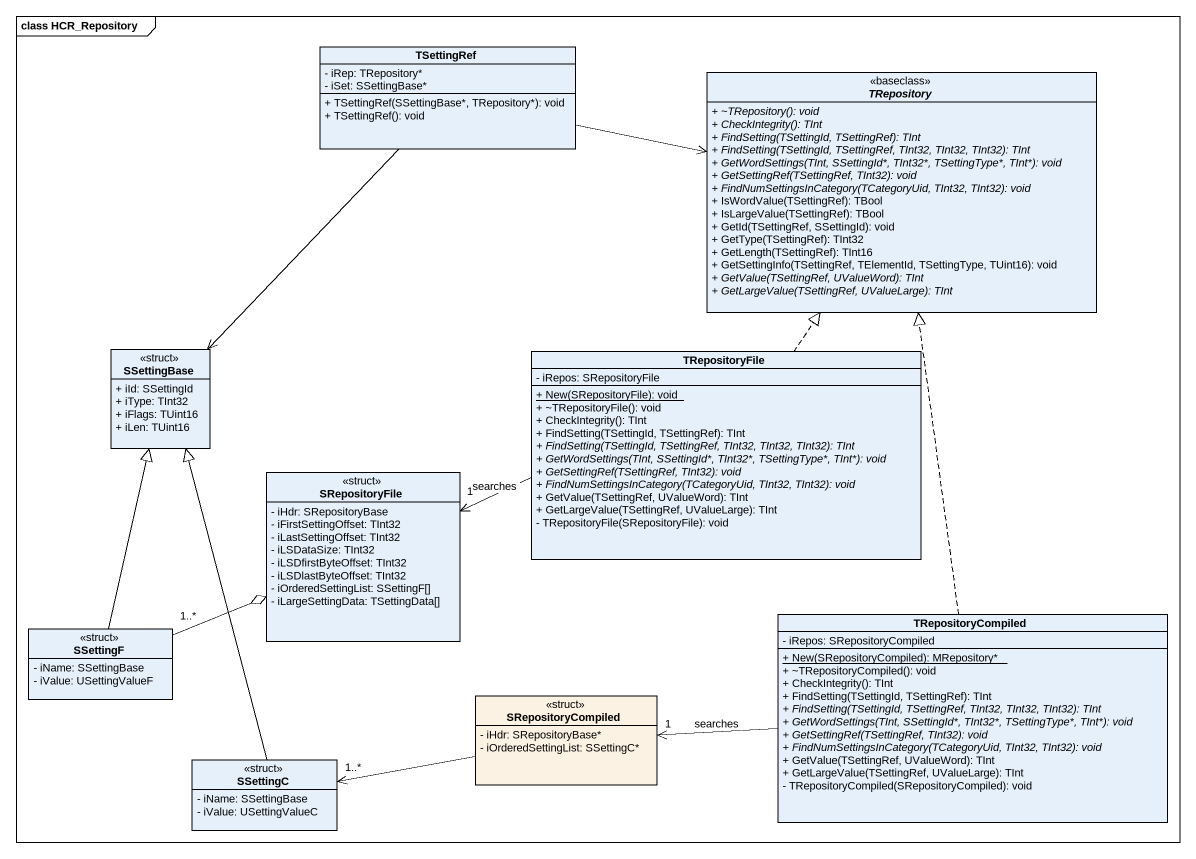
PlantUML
@startuml
mainframe class HCR_Repository
hide circle
hide empty members
skinparam classAttributeIconSize 0
class TSettingRef {
  - iRep: TRepository*
  - iSet: SSettingBase*
  + TSettingRef(SSettingBase*, TRepository*): void
  + TSettingRef(): void
}
interface TRepository <<baseclass>> {
  {abstract} + ~TRepository(): void
  {abstract} + CheckIntegrity(): TInt
  {abstract} + FindSetting(TSettingId, TSettingRef): TInt
  {abstract} + FindSetting(TSettingId, TSettingRef, TInt32, TInt32, TInt32): TInt
  {abstract} + GetWordSettings(TInt, SSettingId*, TInt32*, TSettingType*, TInt*): void
  {abstract} + GetSettingRef(TSettingRef, TInt32): void
  {abstract} + FindNumSettingsInCategory(TCategoryUid, TInt32, TInt32): void
  + IsWordValue(TSettingRef): TBool
  + IsLargeValue(TSettingRef): TBool
  + GetId(TSettingRef, SSettingId): void
  + GetType(TSettingRef): TInt32
  + GetLength(TSettingRef): TInt16
  + GetSettingInfo(TSettingRef, TElementId, TSettingType, TUint16): void
  {abstract} + GetValue(TSettingRef, UValueWord): TInt
  {abstract} + GetLargeValue(TSettingRef, UValueLarge): TInt
}
class SSettingBase <<struct>> {
  + iId: SSettingId
  + iType: TInt32
  + iFlags: TUint16
  + iLen: TUint16
}
class TRepositoryFile {
  - iRepos: SRepositoryFile
  {static} + New(SRepositoryFile): void
  + ~TRepositoryFile(): void
  + CheckIntegrity(): TInt
  + FindSetting(TSettingId, TSettingRef): TInt
  {abstract} + FindSetting(TSettingId, TSettingRef, TInt32, TInt32, TInt32): TInt
  {abstract} + GetWordSettings(TInt, SSettingId*, TInt32*, TSettingType*, TInt*): void
  {abstract} + GetSettingRef(TSettingRef, TInt32): void
  {abstract} + FindNumSettingsInCategory(TCategoryUid, TInt32, TInt32): void
  + GetValue(TSettingRef, UValueWord): TInt
  + GetLargeValue(TSettingRef, UValueLarge): TInt
  - TRepositoryFile(SRepositoryFile): void
}
class SRepositoryFile <<struct>> {
  - iHdr: SRepositoryBase
  - iFirstSettingOffset: TInt32
  - iLastSettingOffset: TInt32
  - iLSDataSize: TInt32
  - iLSDfirstByteOffset: TInt32
  - iLSDlastByteOffset: TInt32
  - iOrderedSettingList: SSettingF[]
  - iLargeSettingData: TSettingData[]
}
class SSettingF <<struct>> {
  - iName: SSettingBase
  - iValue: USettingValueF
}
class TRepositoryCompiled {
  - iRepos: SRepositoryCompiled
  {static} + New(SRepositoryCompiled): MRepository*
  + ~TRepositoryCompiled(): void
  + CheckIntegrity(): TInt
  + FindSetting(TSettingId, TSettingRef): TInt
  {abstract} + FindSetting(TSettingId, TSettingRef, TInt32, TInt32, TInt32): TInt
  {abstract} + GetWordSettings(TInt, SSettingId*, TInt32*, TSettingType*, TInt*): void
  {abstract} + GetSettingRef(TSettingRef, TInt32): void
  {abstract} + FindNumSettingsInCategory(TCategoryUid, TInt32, TInt32): void
  + GetValue(TSettingRef, UValueWord): TInt
  + GetLargeValue(TSettingRef, UValueLarge): TInt
  - TRepositoryCompiled(SRepositoryCompiled): void
}
class SRepositoryCompiled <<struct>> #FCF2E3 {
  - iHdr: SRepositoryBase*
  - iOrderedSettingList: SSettingC*
}
class SSettingC <<struct>> {
  - iName: SSettingBase
  - iValue: USettingValueC
}
TSettingRef -right-> TRepository
TSettingRef --> SSettingBase
TRepositoryFile .up.|> TRepository
TRepositoryFile -left-> "1" SRepositoryFile : searches
SSettingF -up-|> SSettingBase
SSettingF "1..*" -right-o SRepositoryFile
TRepositoryCompiled .up.|> TRepository
TRepositoryCompiled -left-> "1" SRepositoryCompiled : searches
SRepositoryCompiled -left-> "1..*" SSettingC
SSettingC -up-|> SSettingBase
@enduml
